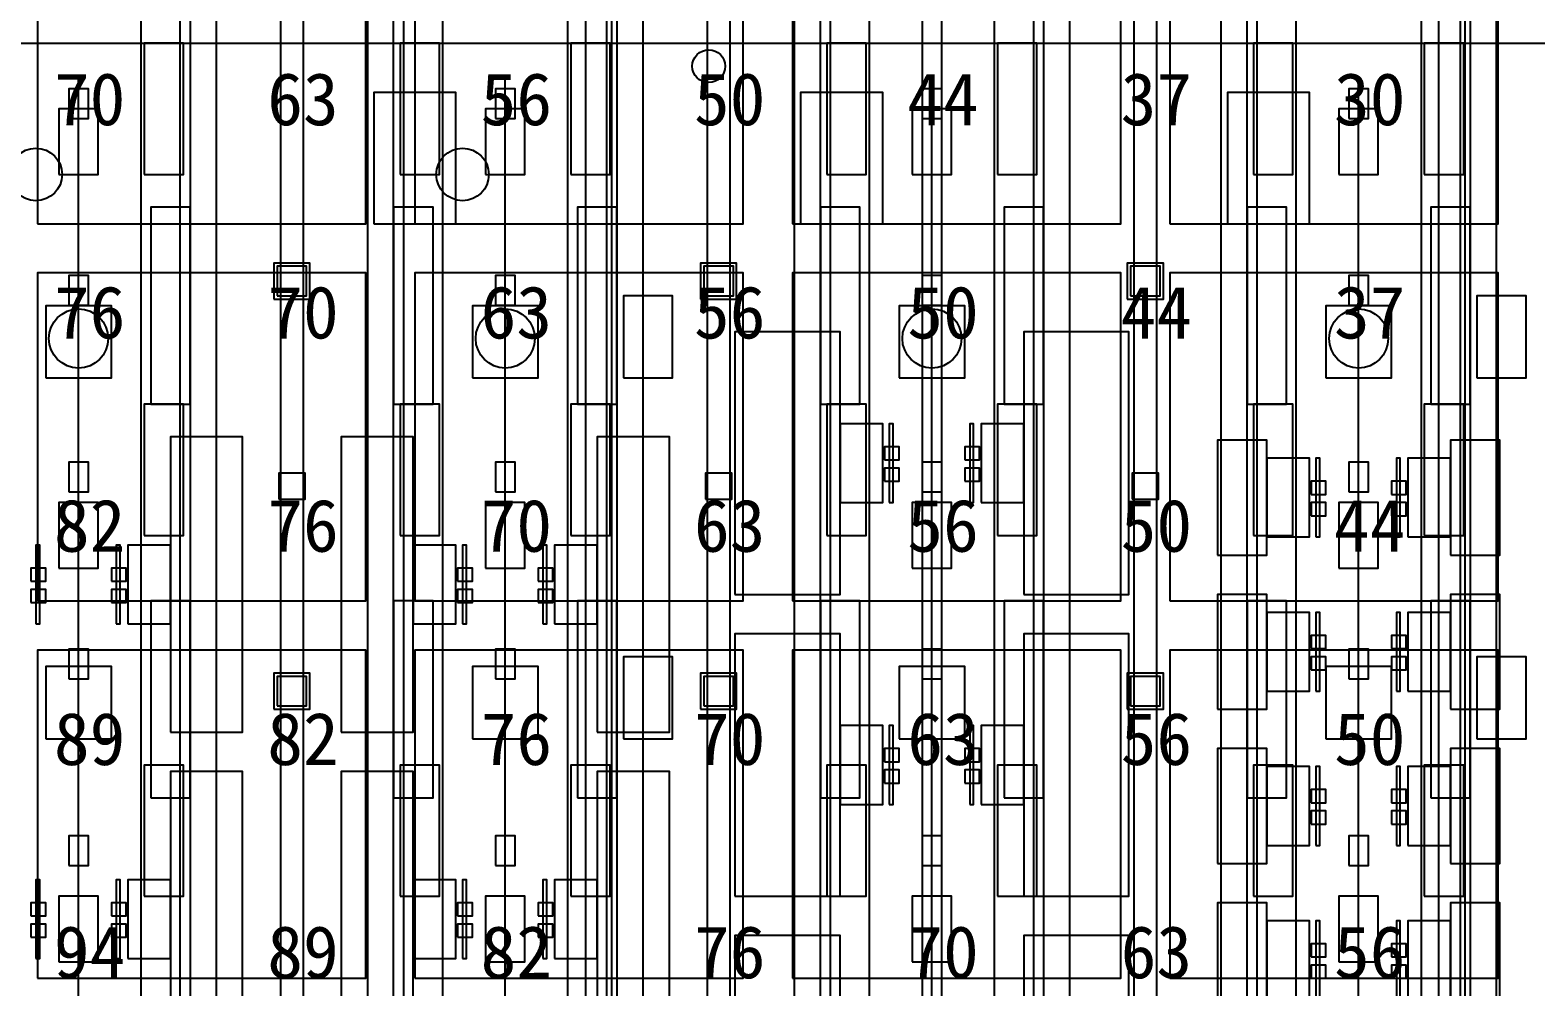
# Model space of a CAD drawing. Header units: metres. Extents: x -1640 to 1560, y -268 to 2338.
# Drawn here: x -71.72 to -25.85, y 1353.24 to 1382.4 of the extents above; entities that cross this region are included whole.
import ezdxf

# ---------------------------------------------------------------- set-up
doc = ezdxf.new("R2010")
doc.units = ezdxf.units.M
for name, color, linetype in [('1F_CHL', 4, 'Continuous'), ('1F_PUMP', 2, 'Continuous'), ('1F_SCR', 3, 'Continuous'), ('1F_STRUCT_COLUMN', 8, 'Continuous'), ('2F_CSF_LATERAL_RACK_CONCEPT', 9, 'Continuous'), ('2F_RFG', 5, 'Continuous'), ('2F_STRUCT_COLUMN', 8, 'Continuous'), ('2F_VMB', 6, 'Continuous'), ('3F_CLEANROOM_OVERHEAD_PIPE_DUCT_CONCEPT', 9, 'Continuous'), ('3F_EHS_EGRESS_DIST_M', 2, 'Continuous'), ('3F_EHS_EXTINGUISHER_HYDRANT_CABINET_CONCEPT', 1, 'Continuous'), ('3F_EHS_GAS_DETECTOR', 6, 'Continuous'), ('3F_EHS_SAFETY_SHOWER_EYEWASH_CONCEPT', 3, 'Continuous'), ('3F_FOUP', 5, 'Continuous'), ('3F_IMP', 1, 'Continuous'), ('3F_METRO', 2, 'Continuous'), ('3F_OHT', 9, 'Continuous'), ('3F_OHTV', 1, 'Continuous'), ('3F_STK', 3, 'Continuous'), ('3F_STRUCT_COLUMN', 8, 'Continuous'), ('3F_TBAR', 6, 'Continuous'), ('3F_WET', 6, 'Continuous'), ('4F_FFU', 1, 'Continuous'), ('4F_STRUCT_PLENUM_TRUSS_CONCEPT', 9, 'Continuous'), ('5F_CHL', 4, 'Continuous'), ('5F_PUMP', 2, 'Continuous'), ('5F_SCR', 3, 'Continuous'), ('5F_STRUCT_COLUMN', 8, 'Continuous'), ('6F_CSF_LATERAL_RACK_CONCEPT', 9, 'Continuous'), ('6F_RFG', 5, 'Continuous'), ('6F_STRUCT_COLUMN', 8, 'Continuous'), ('6F_VMB', 6, 'Continuous'), ('7F_CLEANROOM_OVERHEAD_PIPE_DUCT_CONCEPT', 9, 'Continuous'), ('7F_EHS_EGRESS_DIST_M', 2, 'Continuous'), ('7F_EHS_EXTINGUISHER_HYDRANT_CABINET_CONCEPT', 1, 'Continuous'), ('7F_EHS_GAS_DETECTOR', 6, 'Continuous'), ('7F_EHS_SAFETY_SHOWER_EYEWASH_CONCEPT', 3, 'Continuous'), ('7F_FOUP', 5, 'Continuous'), ('7F_IMP', 1, 'Continuous'), ('7F_METRO', 2, 'Continuous'), ('7F_OHT', 9, 'Continuous'), ('7F_OHTV', 1, 'Continuous'), ('7F_STK', 3, 'Continuous'), ('7F_STRUCT_COLUMN', 8, 'Continuous'), ('7F_TBAR', 6, 'Continuous'), ('7F_WET', 6, 'Continuous'), ('8F_FFU', 1, 'Continuous'), ('8F_STRUCT_PLENUM_TRUSS_CONCEPT', 9, 'Continuous'), ('EHS_TREATED_EXHAUST', 30, 'Continuous'), ('UTIL_PCW.R_CONCEPT', 1, 'Continuous'), ('UTIL_PCW.S_CONCEPT', 6, 'Continuous')]:
    doc.layers.add(name, color=color, linetype=linetype)

msp = doc.modelspace()

# ---------------------------------------------------------------- linework, layer by layer
at = {"layer": '1F_CHL'}
for points in [[(-53.65, 1371.8), (-52.15, 1371.8), (-52.15, 1374.3), (-53.65, 1374.3)], [(-27.65, 1371.8), (-26.15, 1371.8), (-26.15, 1374.3), (-27.65, 1374.3)], [(-53.65, 1360.8), (-52.15, 1360.8), (-52.15, 1363.3), (-53.65, 1363.3)], [(-27.65, 1360.8), (-26.15, 1360.8), (-26.15, 1363.3), (-27.65, 1363.3)]]:
    msp.add_lwpolyline(points, close=True, dxfattribs=at)
at = {"layer": '1F_PUMP'}
for points in [[(-68.25, 1378), (-67.05, 1378), (-67.05, 1382), (-68.25, 1382)], [(-60.45, 1378), (-59.25, 1378), (-59.25, 1382), (-60.45, 1382)], [(-55.25, 1378), (-54.05, 1378), (-54.05, 1382), (-55.25, 1382)], [(-47.45, 1378), (-46.25, 1378), (-46.25, 1382), (-47.45, 1382)], [(-42.25, 1378), (-41.05, 1378), (-41.05, 1382), (-42.25, 1382)], [(-34.45, 1378), (-33.25, 1378), (-33.25, 1382), (-34.45, 1382)], [(-29.25, 1378), (-28.05, 1378), (-28.05, 1382), (-29.25, 1382)], [(-68.25, 1367), (-67.05, 1367), (-67.05, 1371), (-68.25, 1371)], [(-60.45, 1367), (-59.25, 1367), (-59.25, 1371), (-60.45, 1371)], [(-55.25, 1367), (-54.05, 1367), (-54.05, 1371), (-55.25, 1371)], [(-47.45, 1367), (-46.25, 1367), (-46.25, 1371), (-47.45, 1371)], [(-42.25, 1367), (-41.05, 1367), (-41.05, 1371), (-42.25, 1371)], [(-34.45, 1367), (-33.25, 1367), (-33.25, 1371), (-34.45, 1371)], [(-29.25, 1367), (-28.05, 1367), (-28.05, 1371), (-29.25, 1371)], [(-68.25, 1356), (-67.05, 1356), (-67.05, 1360), (-68.25, 1360)], [(-60.45, 1356), (-59.25, 1356), (-59.25, 1360), (-60.45, 1360)], [(-55.25, 1356), (-54.05, 1356), (-54.05, 1360), (-55.25, 1360)], [(-47.45, 1356), (-46.25, 1356), (-46.25, 1360), (-47.45, 1360)], [(-42.25, 1356), (-41.05, 1356), (-41.05, 1360), (-42.25, 1360)], [(-34.45, 1356), (-33.25, 1356), (-33.25, 1360), (-34.45, 1360)], [(-29.25, 1356), (-28.05, 1356), (-28.05, 1360), (-29.25, 1360)]]:
    msp.add_lwpolyline(points, close=True, dxfattribs=at)
at = {"layer": '1F_SCR'}
for points in [[(-71.25, 1371.8), (-69.25, 1371.8), (-69.25, 1374), (-71.25, 1374)], [(-58.25, 1371.8), (-56.25, 1371.8), (-56.25, 1374), (-58.25, 1374)], [(-45.25, 1371.8), (-43.25, 1371.8), (-43.25, 1374), (-45.25, 1374)], [(-32.25, 1371.8), (-30.25, 1371.8), (-30.25, 1374), (-32.25, 1374)], [(-71.25, 1360.8), (-69.25, 1360.8), (-69.25, 1363), (-71.25, 1363)], [(-58.25, 1360.8), (-56.25, 1360.8), (-56.25, 1363), (-58.25, 1363)], [(-45.25, 1360.8), (-43.25, 1360.8), (-43.25, 1363), (-45.25, 1363)], [(-32.25, 1360.8), (-30.25, 1360.8), (-30.25, 1363), (-32.25, 1363)]]:
    msp.add_lwpolyline(points, close=True, dxfattribs=at)
at = {"layer": '1F_STRUCT_COLUMN'}
for points in [[(-64.3, 1374.2), (-63.2, 1374.2), (-63.2, 1375.3), (-64.3, 1375.3)], [(-51.3, 1374.2), (-50.2, 1374.2), (-50.2, 1375.3), (-51.3, 1375.3)], [(-38.3, 1374.2), (-37.2, 1374.2), (-37.2, 1375.3), (-38.3, 1375.3)], [(-64.3, 1361.7), (-63.2, 1361.7), (-63.2, 1362.8), (-64.3, 1362.8)], [(-51.3, 1361.7), (-50.2, 1361.7), (-50.2, 1362.8), (-51.3, 1362.8)], [(-38.3, 1361.7), (-37.2, 1361.7), (-37.2, 1362.8), (-38.3, 1362.8)]]:
    msp.add_lwpolyline(points, close=True, dxfattribs=at)
at = {"layer": '2F_CSF_LATERAL_RACK_CONCEPT'}
for points in [[(-66.85, 1310), (-66.05, 1310), (-66.05, 1460), (-66.85, 1460)], [(-61.45, 1310), (-60.65, 1310), (-60.65, 1460), (-61.45, 1460)], [(-53.85, 1310), (-53.05, 1310), (-53.05, 1460), (-53.85, 1460)], [(-48.45, 1310), (-47.65, 1310), (-47.65, 1460), (-48.45, 1460)], [(-40.85, 1310), (-40.05, 1310), (-40.05, 1460), (-40.85, 1460)], [(-35.45, 1310), (-34.65, 1310), (-34.65, 1460), (-35.45, 1460)], [(-27.85, 1310), (-27.05, 1310), (-27.05, 1460), (-27.85, 1460)]]:
    msp.add_lwpolyline(points, close=True, dxfattribs=at)
at = {"layer": '2F_RFG'}
for points in [[(-68.05, 1371), (-66.85, 1371), (-66.85, 1377), (-68.05, 1377)], [(-60.65, 1371), (-59.45, 1371), (-59.45, 1377), (-60.65, 1377)], [(-55.05, 1371), (-53.85, 1371), (-53.85, 1377), (-55.05, 1377)], [(-47.65, 1371), (-46.45, 1371), (-46.45, 1377), (-47.65, 1377)], [(-42.05, 1371), (-40.85, 1371), (-40.85, 1377), (-42.05, 1377)], [(-34.65, 1371), (-33.45, 1371), (-33.45, 1377), (-34.65, 1377)], [(-29.05, 1371), (-27.85, 1371), (-27.85, 1377), (-29.05, 1377)], [(-68.05, 1359), (-66.85, 1359), (-66.85, 1365), (-68.05, 1365)], [(-60.65, 1359), (-59.45, 1359), (-59.45, 1365), (-60.65, 1365)], [(-55.05, 1359), (-53.85, 1359), (-53.85, 1365), (-55.05, 1365)], [(-47.65, 1359), (-46.45, 1359), (-46.45, 1365), (-47.65, 1365)], [(-42.05, 1359), (-40.85, 1359), (-40.85, 1365), (-42.05, 1365)], [(-34.65, 1359), (-33.45, 1359), (-33.45, 1365), (-34.65, 1365)], [(-29.05, 1359), (-27.85, 1359), (-27.85, 1365), (-29.05, 1365)]]:
    msp.add_lwpolyline(points, close=True, dxfattribs=at)
at = {"layer": '2F_STRUCT_COLUMN'}
for points in [[(-64.2, 1374.3), (-63.3, 1374.3), (-63.3, 1375.2), (-64.2, 1375.2)], [(-51.2, 1374.3), (-50.3, 1374.3), (-50.3, 1375.2), (-51.2, 1375.2)], [(-38.2, 1374.3), (-37.3, 1374.3), (-37.3, 1375.2), (-38.2, 1375.2)], [(-64.2, 1361.8), (-63.3, 1361.8), (-63.3, 1362.7), (-64.2, 1362.7)], [(-51.2, 1361.8), (-50.3, 1361.8), (-50.3, 1362.7), (-51.2, 1362.7)], [(-38.2, 1361.8), (-37.3, 1361.8), (-37.3, 1362.7), (-38.2, 1362.7)]]:
    msp.add_lwpolyline(points, close=True, dxfattribs=at)
at = {"layer": '2F_VMB'}
for points in [[(-70.85, 1378), (-69.65, 1378), (-69.65, 1380), (-70.85, 1380)], [(-57.85, 1378), (-56.65, 1378), (-56.65, 1380), (-57.85, 1380)], [(-44.85, 1378), (-43.65, 1378), (-43.65, 1380), (-44.85, 1380)], [(-31.85, 1378), (-30.65, 1378), (-30.65, 1380), (-31.85, 1380)], [(-70.85, 1366), (-69.65, 1366), (-69.65, 1368), (-70.85, 1368)], [(-57.85, 1366), (-56.65, 1366), (-56.65, 1368), (-57.85, 1368)], [(-44.85, 1366), (-43.65, 1366), (-43.65, 1368), (-44.85, 1368)], [(-31.85, 1366), (-30.65, 1366), (-30.65, 1368), (-31.85, 1368)], [(-70.85, 1354), (-69.65, 1354), (-69.65, 1356), (-70.85, 1356)], [(-57.85, 1354), (-56.65, 1354), (-56.65, 1356), (-57.85, 1356)], [(-44.85, 1354), (-43.65, 1354), (-43.65, 1356), (-44.85, 1356)], [(-31.85, 1354), (-30.65, 1354), (-30.65, 1356), (-31.85, 1356)]]:
    msp.add_lwpolyline(points, close=True, dxfattribs=at)
at = {"layer": '3F_CLEANROOM_OVERHEAD_PIPE_DUCT_CONCEPT'}
for points in [[(-68.35, 1309), (-67.15, 1309), (-67.15, 1461), (-68.35, 1461)], [(-60.35, 1309), (-59.15, 1309), (-59.15, 1461), (-60.35, 1461)], [(-55.35, 1309), (-54.15, 1309), (-54.15, 1461), (-55.35, 1461)], [(-47.35, 1309), (-46.15, 1309), (-46.15, 1461), (-47.35, 1461)], [(-42.35, 1309), (-41.15, 1309), (-41.15, 1461), (-42.35, 1461)], [(-34.35, 1309), (-33.15, 1309), (-33.15, 1461), (-34.35, 1461)], [(-29.35, 1309), (-28.15, 1309), (-28.15, 1461), (-29.35, 1461)]]:
    msp.add_lwpolyline(points, close=True, dxfattribs=at)
at = {"layer": '3F_EHS_EXTINGUISHER_HYDRANT_CABINET_CONCEPT'}
msp.add_circle((-51.05, 1381.3), 0.5, dxfattribs=at)
at = {"layer": '3F_EHS_GAS_DETECTOR'}
for centre in [(-70.25, 1373), (-57.25, 1373), (-44.25, 1373), (-31.25, 1373)]:
    msp.add_circle(centre, 0.9, dxfattribs=at)
at = {"layer": '3F_EHS_SAFETY_SHOWER_EYEWASH_CONCEPT'}
for centre in [(-71.55, 1378), (-58.55, 1378)]:
    msp.add_circle(centre, 0.8, dxfattribs=at)
at = {"layer": '3F_FOUP'}
for points in [[(-45.7, 1369.3), (-45.25, 1369.3), (-45.25, 1369.7), (-45.7, 1369.7)], [(-43.25, 1369.3), (-42.8, 1369.3), (-42.8, 1369.7), (-43.25, 1369.7)], [(-45.7, 1368.65), (-45.25, 1368.65), (-45.25, 1369.05), (-45.7, 1369.05)], [(-43.25, 1368.65), (-42.8, 1368.65), (-42.8, 1369.05), (-43.25, 1369.05)], [(-32.7, 1368.25), (-32.25, 1368.25), (-32.25, 1368.65), (-32.7, 1368.65)], [(-30.25, 1368.25), (-29.8, 1368.25), (-29.8, 1368.65), (-30.25, 1368.65)], [(-32.7, 1367.6), (-32.25, 1367.6), (-32.25, 1368), (-32.7, 1368)], [(-30.25, 1367.6), (-29.8, 1367.6), (-29.8, 1368), (-30.25, 1368)], [(-71.7, 1365.6), (-71.25, 1365.6), (-71.25, 1366), (-71.7, 1366)], [(-69.25, 1365.6), (-68.8, 1365.6), (-68.8, 1366), (-69.25, 1366)], [(-58.7, 1365.6), (-58.25, 1365.6), (-58.25, 1366), (-58.7, 1366)], [(-56.25, 1365.6), (-55.8, 1365.6), (-55.8, 1366), (-56.25, 1366)], [(-71.7, 1364.95), (-71.25, 1364.95), (-71.25, 1365.35), (-71.7, 1365.35)], [(-69.25, 1364.95), (-68.8, 1364.95), (-68.8, 1365.35), (-69.25, 1365.35)], [(-58.7, 1364.95), (-58.25, 1364.95), (-58.25, 1365.35), (-58.7, 1365.35)], [(-56.25, 1364.95), (-55.8, 1364.95), (-55.8, 1365.35), (-56.25, 1365.35)], [(-32.7, 1363.55), (-32.25, 1363.55), (-32.25, 1363.95), (-32.7, 1363.95)], [(-30.25, 1363.55), (-29.8, 1363.55), (-29.8, 1363.95), (-30.25, 1363.95)], [(-32.7, 1362.9), (-32.25, 1362.9), (-32.25, 1363.3), (-32.7, 1363.3)], [(-30.25, 1362.9), (-29.8, 1362.9), (-29.8, 1363.3), (-30.25, 1363.3)], [(-45.7, 1360.1), (-45.25, 1360.1), (-45.25, 1360.5), (-45.7, 1360.5)], [(-43.25, 1360.1), (-42.8, 1360.1), (-42.8, 1360.5), (-43.25, 1360.5)], [(-45.7, 1359.45), (-45.25, 1359.45), (-45.25, 1359.85), (-45.7, 1359.85)], [(-43.25, 1359.45), (-42.8, 1359.45), (-42.8, 1359.85), (-43.25, 1359.85)], [(-32.7, 1358.85), (-32.25, 1358.85), (-32.25, 1359.25), (-32.7, 1359.25)], [(-30.25, 1358.85), (-29.8, 1358.85), (-29.8, 1359.25), (-30.25, 1359.25)], [(-32.7, 1358.2), (-32.25, 1358.2), (-32.25, 1358.6), (-32.7, 1358.6)], [(-30.25, 1358.2), (-29.8, 1358.2), (-29.8, 1358.6), (-30.25, 1358.6)], [(-71.7, 1355.4), (-71.25, 1355.4), (-71.25, 1355.8), (-71.7, 1355.8)], [(-69.25, 1355.4), (-68.8, 1355.4), (-68.8, 1355.8), (-69.25, 1355.8)], [(-58.7, 1355.4), (-58.25, 1355.4), (-58.25, 1355.8), (-58.7, 1355.8)], [(-56.25, 1355.4), (-55.8, 1355.4), (-55.8, 1355.8), (-56.25, 1355.8)], [(-71.7, 1354.75), (-71.25, 1354.75), (-71.25, 1355.15), (-71.7, 1355.15)], [(-69.25, 1354.75), (-68.8, 1354.75), (-68.8, 1355.15), (-69.25, 1355.15)], [(-58.7, 1354.75), (-58.25, 1354.75), (-58.25, 1355.15), (-58.7, 1355.15)], [(-56.25, 1354.75), (-55.8, 1354.75), (-55.8, 1355.15), (-56.25, 1355.15)], [(-32.7, 1354.15), (-32.25, 1354.15), (-32.25, 1354.55), (-32.7, 1354.55)], [(-30.25, 1354.15), (-29.8, 1354.15), (-29.8, 1354.55), (-30.25, 1354.55)], [(-32.7, 1353.5), (-32.25, 1353.5), (-32.25, 1353.9), (-32.7, 1353.9)], [(-30.25, 1353.5), (-29.8, 1353.5), (-29.8, 1353.9), (-30.25, 1353.9)]]:
    msp.add_lwpolyline(points, close=True, dxfattribs=at)
at = {"layer": '3F_IMP'}
for points in [[(-50.25, 1365.2), (-47.05, 1365.2), (-47.05, 1373.2), (-50.25, 1373.2)], [(-41.45, 1365.2), (-38.25, 1365.2), (-38.25, 1373.2), (-41.45, 1373.2)], [(-47.05, 1368), (-45.75, 1368), (-45.75, 1370.4), (-47.05, 1370.4)], [(-42.75, 1368), (-41.45, 1368), (-41.45, 1370.4), (-42.75, 1370.4)], [(-50.25, 1356), (-47.05, 1356), (-47.05, 1364), (-50.25, 1364)], [(-41.45, 1356), (-38.25, 1356), (-38.25, 1364), (-41.45, 1364)], [(-47.05, 1358.8), (-45.75, 1358.8), (-45.75, 1361.2), (-47.05, 1361.2)], [(-42.75, 1358.8), (-41.45, 1358.8), (-41.45, 1361.2), (-42.75, 1361.2)], [(-50.25, 1346.8), (-47.05, 1346.8), (-47.05, 1354.8), (-50.25, 1354.8)], [(-41.45, 1346.8), (-38.25, 1346.8), (-38.25, 1354.8), (-41.45, 1354.8)]]:
    msp.add_lwpolyline(points, close=True, dxfattribs=at)
at = {"layer": '3F_METRO'}
for points in [[(-35.55, 1366.4), (-34.05, 1366.4), (-34.05, 1369.9), (-35.55, 1369.9)], [(-28.45, 1366.4), (-26.95, 1366.4), (-26.95, 1369.9), (-28.45, 1369.9)], [(-34.05, 1366.95), (-32.75, 1366.95), (-32.75, 1369.35), (-34.05, 1369.35)], [(-29.75, 1366.95), (-28.45, 1366.95), (-28.45, 1369.35), (-29.75, 1369.35)], [(-35.55, 1361.7), (-34.05, 1361.7), (-34.05, 1365.2), (-35.55, 1365.2)], [(-28.45, 1361.7), (-26.95, 1361.7), (-26.95, 1365.2), (-28.45, 1365.2)], [(-34.05, 1362.25), (-32.75, 1362.25), (-32.75, 1364.65), (-34.05, 1364.65)], [(-29.75, 1362.25), (-28.45, 1362.25), (-28.45, 1364.65), (-29.75, 1364.65)], [(-35.55, 1357), (-34.05, 1357), (-34.05, 1360.5), (-35.55, 1360.5)], [(-28.45, 1357), (-26.95, 1357), (-26.95, 1360.5), (-28.45, 1360.5)], [(-34.05, 1357.55), (-32.75, 1357.55), (-32.75, 1359.95), (-34.05, 1359.95)], [(-29.75, 1357.55), (-28.45, 1357.55), (-28.45, 1359.95), (-29.75, 1359.95)], [(-35.55, 1352.3), (-34.05, 1352.3), (-34.05, 1355.8), (-35.55, 1355.8)], [(-28.45, 1352.3), (-26.95, 1352.3), (-26.95, 1355.8), (-28.45, 1355.8)], [(-34.05, 1352.85), (-32.75, 1352.85), (-32.75, 1355.25), (-34.05, 1355.25)], [(-29.75, 1352.85), (-28.45, 1352.85), (-28.45, 1355.25), (-29.75, 1355.25)]]:
    msp.add_lwpolyline(points, close=True, dxfattribs=at)
at = {"layer": '3F_OHT'}
for p, q in [((-70.25, 1309), (-70.25, 1381)), ((-57.25, 1309), (-57.25, 1381)), ((-44.25, 1309), (-44.25, 1381)), ((-31.25, 1309), (-31.25, 1381))]:
    msp.add_line(p, q, dxfattribs=at)
at = {"layer": '3F_OHTV'}
for points in [[(-70.55, 1379.71), (-69.95, 1379.71), (-69.95, 1380.61), (-70.55, 1380.61)], [(-57.55, 1379.71), (-56.95, 1379.71), (-56.95, 1380.61), (-57.55, 1380.61)], [(-44.55, 1379.71), (-43.95, 1379.71), (-43.95, 1380.61), (-44.55, 1380.61)], [(-31.55, 1379.71), (-30.95, 1379.71), (-30.95, 1380.61), (-31.55, 1380.61)], [(-70.55, 1374.02), (-69.95, 1374.02), (-69.95, 1374.92), (-70.55, 1374.92)], [(-57.55, 1374.02), (-56.95, 1374.02), (-56.95, 1374.92), (-57.55, 1374.92)], [(-44.55, 1374.02), (-43.95, 1374.02), (-43.95, 1374.92), (-44.55, 1374.92)], [(-31.55, 1374.02), (-30.95, 1374.02), (-30.95, 1374.92), (-31.55, 1374.92)], [(-70.55, 1368.33), (-69.95, 1368.33), (-69.95, 1369.23), (-70.55, 1369.23)], [(-57.55, 1368.33), (-56.95, 1368.33), (-56.95, 1369.23), (-57.55, 1369.23)], [(-44.55, 1368.33), (-43.95, 1368.33), (-43.95, 1369.23), (-44.55, 1369.23)], [(-31.55, 1368.33), (-30.95, 1368.33), (-30.95, 1369.23), (-31.55, 1369.23)], [(-70.55, 1362.63), (-69.95, 1362.63), (-69.95, 1363.53), (-70.55, 1363.53)], [(-57.55, 1362.63), (-56.95, 1362.63), (-56.95, 1363.53), (-57.55, 1363.53)], [(-44.55, 1362.63), (-43.95, 1362.63), (-43.95, 1363.53), (-44.55, 1363.53)], [(-31.55, 1362.63), (-30.95, 1362.63), (-30.95, 1363.53), (-31.55, 1363.53)], [(-70.55, 1356.94), (-69.95, 1356.94), (-69.95, 1357.84), (-70.55, 1357.84)], [(-57.55, 1356.94), (-56.95, 1356.94), (-56.95, 1357.84), (-57.55, 1357.84)], [(-44.55, 1356.94), (-43.95, 1356.94), (-43.95, 1357.84), (-44.55, 1357.84)], [(-31.55, 1356.94), (-30.95, 1356.94), (-30.95, 1357.84), (-31.55, 1357.84)]]:
    msp.add_lwpolyline(points, close=True, dxfattribs=at)
at = {"layer": '3F_STK'}
for points in [[(-61.25, 1376.5), (-58.75, 1376.5), (-58.75, 1380.5), (-61.25, 1380.5)], [(-48.25, 1376.5), (-45.75, 1376.5), (-45.75, 1380.5), (-48.25, 1380.5)], [(-35.25, 1376.5), (-32.75, 1376.5), (-32.75, 1380.5), (-35.25, 1380.5)]]:
    msp.add_lwpolyline(points, close=True, dxfattribs=at)
at = {"layer": '3F_STRUCT_COLUMN'}
for points in [[(-64.15, 1368.1), (-63.35, 1368.1), (-63.35, 1368.9), (-64.15, 1368.9)], [(-51.15, 1368.1), (-50.35, 1368.1), (-50.35, 1368.9), (-51.15, 1368.9)], [(-38.15, 1368.1), (-37.35, 1368.1), (-37.35, 1368.9), (-38.15, 1368.9)]]:
    msp.add_lwpolyline(points, close=True, dxfattribs=at)
at = {"layer": '3F_TBAR'}
for points in [[(-45.55, 1368), (-45.43, 1368), (-45.43, 1370.4), (-45.55, 1370.4)], [(-43.1, 1368), (-42.98, 1368), (-42.98, 1370.4), (-43.1, 1370.4)], [(-32.55, 1366.95), (-32.43, 1366.95), (-32.43, 1369.35), (-32.55, 1369.35)], [(-30.1, 1366.95), (-29.98, 1366.95), (-29.98, 1369.35), (-30.1, 1369.35)], [(-71.55, 1364.3), (-71.43, 1364.3), (-71.43, 1366.7), (-71.55, 1366.7)], [(-69.1, 1364.3), (-68.98, 1364.3), (-68.98, 1366.7), (-69.1, 1366.7)], [(-58.55, 1364.3), (-58.43, 1364.3), (-58.43, 1366.7), (-58.55, 1366.7)], [(-56.1, 1364.3), (-55.98, 1364.3), (-55.98, 1366.7), (-56.1, 1366.7)], [(-32.55, 1362.25), (-32.43, 1362.25), (-32.43, 1364.65), (-32.55, 1364.65)], [(-30.1, 1362.25), (-29.98, 1362.25), (-29.98, 1364.65), (-30.1, 1364.65)], [(-45.55, 1358.8), (-45.43, 1358.8), (-45.43, 1361.2), (-45.55, 1361.2)], [(-43.1, 1358.8), (-42.98, 1358.8), (-42.98, 1361.2), (-43.1, 1361.2)], [(-32.55, 1357.55), (-32.43, 1357.55), (-32.43, 1359.95), (-32.55, 1359.95)], [(-30.1, 1357.55), (-29.98, 1357.55), (-29.98, 1359.95), (-30.1, 1359.95)], [(-71.55, 1354.1), (-71.43, 1354.1), (-71.43, 1356.5), (-71.55, 1356.5)], [(-69.1, 1354.1), (-68.98, 1354.1), (-68.98, 1356.5), (-69.1, 1356.5)], [(-58.55, 1354.1), (-58.43, 1354.1), (-58.43, 1356.5), (-58.55, 1356.5)], [(-56.1, 1354.1), (-55.98, 1354.1), (-55.98, 1356.5), (-56.1, 1356.5)], [(-32.55, 1352.85), (-32.43, 1352.85), (-32.43, 1355.25), (-32.55, 1355.25)], [(-30.1, 1352.85), (-29.98, 1352.85), (-29.98, 1355.25), (-30.1, 1355.25)]]:
    msp.add_lwpolyline(points, close=True, dxfattribs=at)
at = {"layer": '3F_WET'}
for points in [[(-67.45, 1361), (-65.25, 1361), (-65.25, 1370), (-67.45, 1370)], [(-62.25, 1361), (-60.05, 1361), (-60.05, 1370), (-62.25, 1370)], [(-54.45, 1361), (-52.25, 1361), (-52.25, 1370), (-54.45, 1370)], [(-68.75, 1364.3), (-67.45, 1364.3), (-67.45, 1366.7), (-68.75, 1366.7)], [(-60.05, 1364.3), (-58.75, 1364.3), (-58.75, 1366.7), (-60.05, 1366.7)], [(-55.75, 1364.3), (-54.45, 1364.3), (-54.45, 1366.7), (-55.75, 1366.7)], [(-67.45, 1350.8), (-65.25, 1350.8), (-65.25, 1359.8), (-67.45, 1359.8)], [(-62.25, 1350.8), (-60.05, 1350.8), (-60.05, 1359.8), (-62.25, 1359.8)], [(-54.45, 1350.8), (-52.25, 1350.8), (-52.25, 1359.8), (-54.45, 1359.8)], [(-68.75, 1354.1), (-67.45, 1354.1), (-67.45, 1356.5), (-68.75, 1356.5)], [(-60.05, 1354.1), (-58.75, 1354.1), (-58.75, 1356.5), (-60.05, 1356.5)], [(-55.75, 1354.1), (-54.45, 1354.1), (-54.45, 1356.5), (-55.75, 1356.5)]]:
    msp.add_lwpolyline(points, close=True, dxfattribs=at)
at = {"layer": '4F_FFU'}
for points in [[(-71.5, 1376.5), (-61.5, 1376.5), (-61.5, 1386.5), (-71.5, 1386.5)], [(-60, 1376.5), (-50, 1376.5), (-50, 1386.5), (-60, 1386.5)], [(-48.5, 1376.5), (-38.5, 1376.5), (-38.5, 1386.5), (-48.5, 1386.5)], [(-37, 1376.5), (-27, 1376.5), (-27, 1386.5), (-37, 1386.5)], [(-71.5, 1365), (-61.5, 1365), (-61.5, 1375), (-71.5, 1375)], [(-60, 1365), (-50, 1365), (-50, 1375), (-60, 1375)], [(-48.5, 1365), (-38.5, 1365), (-38.5, 1375), (-48.5, 1375)], [(-37, 1365), (-27, 1365), (-27, 1375), (-37, 1375)], [(-71.5, 1353.5), (-61.5, 1353.5), (-61.5, 1363.5), (-71.5, 1363.5)], [(-60, 1353.5), (-50, 1353.5), (-50, 1363.5), (-60, 1363.5)], [(-48.5, 1353.5), (-38.5, 1353.5), (-38.5, 1363.5), (-48.5, 1363.5)], [(-37, 1353.5), (-27, 1353.5), (-27, 1363.5), (-37, 1363.5)]]:
    msp.add_lwpolyline(points, close=True, dxfattribs=at)
at = {"layer": '4F_STRUCT_PLENUM_TRUSS_CONCEPT'}
for points in [[(-64.1, 1306), (-63.4, 1306), (-63.4, 1464), (-64.1, 1464)], [(-51.1, 1306), (-50.4, 1306), (-50.4, 1464), (-51.1, 1464)], [(-38.1, 1306), (-37.4, 1306), (-37.4, 1464), (-38.1, 1464)]]:
    msp.add_lwpolyline(points, close=True, dxfattribs=at)
at = {"layer": '5F_CHL'}
for points in [[(-53.65, 1371.8), (-52.15, 1371.8), (-52.15, 1374.3), (-53.65, 1374.3)], [(-27.65, 1371.8), (-26.15, 1371.8), (-26.15, 1374.3), (-27.65, 1374.3)], [(-53.65, 1360.8), (-52.15, 1360.8), (-52.15, 1363.3), (-53.65, 1363.3)], [(-27.65, 1360.8), (-26.15, 1360.8), (-26.15, 1363.3), (-27.65, 1363.3)]]:
    msp.add_lwpolyline(points, close=True, dxfattribs=at)
at = {"layer": '5F_PUMP'}
for points in [[(-68.25, 1378), (-67.05, 1378), (-67.05, 1382), (-68.25, 1382)], [(-60.45, 1378), (-59.25, 1378), (-59.25, 1382), (-60.45, 1382)], [(-55.25, 1378), (-54.05, 1378), (-54.05, 1382), (-55.25, 1382)], [(-47.45, 1378), (-46.25, 1378), (-46.25, 1382), (-47.45, 1382)], [(-42.25, 1378), (-41.05, 1378), (-41.05, 1382), (-42.25, 1382)], [(-34.45, 1378), (-33.25, 1378), (-33.25, 1382), (-34.45, 1382)], [(-29.25, 1378), (-28.05, 1378), (-28.05, 1382), (-29.25, 1382)], [(-68.25, 1367), (-67.05, 1367), (-67.05, 1371), (-68.25, 1371)], [(-60.45, 1367), (-59.25, 1367), (-59.25, 1371), (-60.45, 1371)], [(-55.25, 1367), (-54.05, 1367), (-54.05, 1371), (-55.25, 1371)], [(-47.45, 1367), (-46.25, 1367), (-46.25, 1371), (-47.45, 1371)], [(-42.25, 1367), (-41.05, 1367), (-41.05, 1371), (-42.25, 1371)], [(-34.45, 1367), (-33.25, 1367), (-33.25, 1371), (-34.45, 1371)], [(-29.25, 1367), (-28.05, 1367), (-28.05, 1371), (-29.25, 1371)], [(-68.25, 1356), (-67.05, 1356), (-67.05, 1360), (-68.25, 1360)], [(-60.45, 1356), (-59.25, 1356), (-59.25, 1360), (-60.45, 1360)], [(-55.25, 1356), (-54.05, 1356), (-54.05, 1360), (-55.25, 1360)], [(-47.45, 1356), (-46.25, 1356), (-46.25, 1360), (-47.45, 1360)], [(-42.25, 1356), (-41.05, 1356), (-41.05, 1360), (-42.25, 1360)], [(-34.45, 1356), (-33.25, 1356), (-33.25, 1360), (-34.45, 1360)], [(-29.25, 1356), (-28.05, 1356), (-28.05, 1360), (-29.25, 1360)]]:
    msp.add_lwpolyline(points, close=True, dxfattribs=at)
at = {"layer": '5F_SCR'}
for points in [[(-71.25, 1371.8), (-69.25, 1371.8), (-69.25, 1374), (-71.25, 1374)], [(-58.25, 1371.8), (-56.25, 1371.8), (-56.25, 1374), (-58.25, 1374)], [(-45.25, 1371.8), (-43.25, 1371.8), (-43.25, 1374), (-45.25, 1374)], [(-32.25, 1371.8), (-30.25, 1371.8), (-30.25, 1374), (-32.25, 1374)], [(-71.25, 1360.8), (-69.25, 1360.8), (-69.25, 1363), (-71.25, 1363)], [(-58.25, 1360.8), (-56.25, 1360.8), (-56.25, 1363), (-58.25, 1363)], [(-45.25, 1360.8), (-43.25, 1360.8), (-43.25, 1363), (-45.25, 1363)], [(-32.25, 1360.8), (-30.25, 1360.8), (-30.25, 1363), (-32.25, 1363)]]:
    msp.add_lwpolyline(points, close=True, dxfattribs=at)
at = {"layer": '5F_STRUCT_COLUMN'}
for points in [[(-64.3, 1374.2), (-63.2, 1374.2), (-63.2, 1375.3), (-64.3, 1375.3)], [(-51.3, 1374.2), (-50.2, 1374.2), (-50.2, 1375.3), (-51.3, 1375.3)], [(-38.3, 1374.2), (-37.2, 1374.2), (-37.2, 1375.3), (-38.3, 1375.3)], [(-64.3, 1361.7), (-63.2, 1361.7), (-63.2, 1362.8), (-64.3, 1362.8)], [(-51.3, 1361.7), (-50.2, 1361.7), (-50.2, 1362.8), (-51.3, 1362.8)], [(-38.3, 1361.7), (-37.2, 1361.7), (-37.2, 1362.8), (-38.3, 1362.8)]]:
    msp.add_lwpolyline(points, close=True, dxfattribs=at)
at = {"layer": '6F_CSF_LATERAL_RACK_CONCEPT'}
for points in [[(-66.85, 1310), (-66.05, 1310), (-66.05, 1460), (-66.85, 1460)], [(-61.45, 1310), (-60.65, 1310), (-60.65, 1460), (-61.45, 1460)], [(-53.85, 1310), (-53.05, 1310), (-53.05, 1460), (-53.85, 1460)], [(-48.45, 1310), (-47.65, 1310), (-47.65, 1460), (-48.45, 1460)], [(-40.85, 1310), (-40.05, 1310), (-40.05, 1460), (-40.85, 1460)], [(-35.45, 1310), (-34.65, 1310), (-34.65, 1460), (-35.45, 1460)], [(-27.85, 1310), (-27.05, 1310), (-27.05, 1460), (-27.85, 1460)]]:
    msp.add_lwpolyline(points, close=True, dxfattribs=at)
at = {"layer": '6F_RFG'}
for points in [[(-68.05, 1371), (-66.85, 1371), (-66.85, 1377), (-68.05, 1377)], [(-60.65, 1371), (-59.45, 1371), (-59.45, 1377), (-60.65, 1377)], [(-55.05, 1371), (-53.85, 1371), (-53.85, 1377), (-55.05, 1377)], [(-47.65, 1371), (-46.45, 1371), (-46.45, 1377), (-47.65, 1377)], [(-42.05, 1371), (-40.85, 1371), (-40.85, 1377), (-42.05, 1377)], [(-34.65, 1371), (-33.45, 1371), (-33.45, 1377), (-34.65, 1377)], [(-29.05, 1371), (-27.85, 1371), (-27.85, 1377), (-29.05, 1377)], [(-68.05, 1359), (-66.85, 1359), (-66.85, 1365), (-68.05, 1365)], [(-60.65, 1359), (-59.45, 1359), (-59.45, 1365), (-60.65, 1365)], [(-55.05, 1359), (-53.85, 1359), (-53.85, 1365), (-55.05, 1365)], [(-47.65, 1359), (-46.45, 1359), (-46.45, 1365), (-47.65, 1365)], [(-42.05, 1359), (-40.85, 1359), (-40.85, 1365), (-42.05, 1365)], [(-34.65, 1359), (-33.45, 1359), (-33.45, 1365), (-34.65, 1365)], [(-29.05, 1359), (-27.85, 1359), (-27.85, 1365), (-29.05, 1365)]]:
    msp.add_lwpolyline(points, close=True, dxfattribs=at)
at = {"layer": '6F_STRUCT_COLUMN'}
for points in [[(-64.2, 1374.3), (-63.3, 1374.3), (-63.3, 1375.2), (-64.2, 1375.2)], [(-51.2, 1374.3), (-50.3, 1374.3), (-50.3, 1375.2), (-51.2, 1375.2)], [(-38.2, 1374.3), (-37.3, 1374.3), (-37.3, 1375.2), (-38.2, 1375.2)], [(-64.2, 1361.8), (-63.3, 1361.8), (-63.3, 1362.7), (-64.2, 1362.7)], [(-51.2, 1361.8), (-50.3, 1361.8), (-50.3, 1362.7), (-51.2, 1362.7)], [(-38.2, 1361.8), (-37.3, 1361.8), (-37.3, 1362.7), (-38.2, 1362.7)]]:
    msp.add_lwpolyline(points, close=True, dxfattribs=at)
at = {"layer": '6F_VMB'}
for points in [[(-70.85, 1378), (-69.65, 1378), (-69.65, 1380), (-70.85, 1380)], [(-57.85, 1378), (-56.65, 1378), (-56.65, 1380), (-57.85, 1380)], [(-44.85, 1378), (-43.65, 1378), (-43.65, 1380), (-44.85, 1380)], [(-31.85, 1378), (-30.65, 1378), (-30.65, 1380), (-31.85, 1380)], [(-70.85, 1366), (-69.65, 1366), (-69.65, 1368), (-70.85, 1368)], [(-57.85, 1366), (-56.65, 1366), (-56.65, 1368), (-57.85, 1368)], [(-44.85, 1366), (-43.65, 1366), (-43.65, 1368), (-44.85, 1368)], [(-31.85, 1366), (-30.65, 1366), (-30.65, 1368), (-31.85, 1368)], [(-70.85, 1354), (-69.65, 1354), (-69.65, 1356), (-70.85, 1356)], [(-57.85, 1354), (-56.65, 1354), (-56.65, 1356), (-57.85, 1356)], [(-44.85, 1354), (-43.65, 1354), (-43.65, 1356), (-44.85, 1356)], [(-31.85, 1354), (-30.65, 1354), (-30.65, 1356), (-31.85, 1356)]]:
    msp.add_lwpolyline(points, close=True, dxfattribs=at)
at = {"layer": '7F_CLEANROOM_OVERHEAD_PIPE_DUCT_CONCEPT'}
for points in [[(-68.35, 1309), (-67.15, 1309), (-67.15, 1461), (-68.35, 1461)], [(-60.35, 1309), (-59.15, 1309), (-59.15, 1461), (-60.35, 1461)], [(-55.35, 1309), (-54.15, 1309), (-54.15, 1461), (-55.35, 1461)], [(-47.35, 1309), (-46.15, 1309), (-46.15, 1461), (-47.35, 1461)], [(-42.35, 1309), (-41.15, 1309), (-41.15, 1461), (-42.35, 1461)], [(-34.35, 1309), (-33.15, 1309), (-33.15, 1461), (-34.35, 1461)], [(-29.35, 1309), (-28.15, 1309), (-28.15, 1461), (-29.35, 1461)]]:
    msp.add_lwpolyline(points, close=True, dxfattribs=at)
at = {"layer": '7F_EHS_EXTINGUISHER_HYDRANT_CABINET_CONCEPT'}
msp.add_circle((-51.05, 1381.3), 0.5, dxfattribs=at)
at = {"layer": '7F_EHS_GAS_DETECTOR'}
for centre in [(-70.25, 1373), (-57.25, 1373), (-44.25, 1373), (-31.25, 1373)]:
    msp.add_circle(centre, 0.9, dxfattribs=at)
at = {"layer": '7F_EHS_SAFETY_SHOWER_EYEWASH_CONCEPT'}
for centre in [(-71.55, 1378), (-58.55, 1378)]:
    msp.add_circle(centre, 0.8, dxfattribs=at)
at = {"layer": '7F_FOUP'}
for points in [[(-45.7, 1369.3), (-45.25, 1369.3), (-45.25, 1369.7), (-45.7, 1369.7)], [(-43.25, 1369.3), (-42.8, 1369.3), (-42.8, 1369.7), (-43.25, 1369.7)], [(-45.7, 1368.65), (-45.25, 1368.65), (-45.25, 1369.05), (-45.7, 1369.05)], [(-43.25, 1368.65), (-42.8, 1368.65), (-42.8, 1369.05), (-43.25, 1369.05)], [(-32.7, 1368.25), (-32.25, 1368.25), (-32.25, 1368.65), (-32.7, 1368.65)], [(-30.25, 1368.25), (-29.8, 1368.25), (-29.8, 1368.65), (-30.25, 1368.65)], [(-32.7, 1367.6), (-32.25, 1367.6), (-32.25, 1368), (-32.7, 1368)], [(-30.25, 1367.6), (-29.8, 1367.6), (-29.8, 1368), (-30.25, 1368)], [(-71.7, 1365.6), (-71.25, 1365.6), (-71.25, 1366), (-71.7, 1366)], [(-69.25, 1365.6), (-68.8, 1365.6), (-68.8, 1366), (-69.25, 1366)], [(-58.7, 1365.6), (-58.25, 1365.6), (-58.25, 1366), (-58.7, 1366)], [(-56.25, 1365.6), (-55.8, 1365.6), (-55.8, 1366), (-56.25, 1366)], [(-71.7, 1364.95), (-71.25, 1364.95), (-71.25, 1365.35), (-71.7, 1365.35)], [(-69.25, 1364.95), (-68.8, 1364.95), (-68.8, 1365.35), (-69.25, 1365.35)], [(-58.7, 1364.95), (-58.25, 1364.95), (-58.25, 1365.35), (-58.7, 1365.35)], [(-56.25, 1364.95), (-55.8, 1364.95), (-55.8, 1365.35), (-56.25, 1365.35)], [(-32.7, 1363.55), (-32.25, 1363.55), (-32.25, 1363.95), (-32.7, 1363.95)], [(-30.25, 1363.55), (-29.8, 1363.55), (-29.8, 1363.95), (-30.25, 1363.95)], [(-32.7, 1362.9), (-32.25, 1362.9), (-32.25, 1363.3), (-32.7, 1363.3)], [(-30.25, 1362.9), (-29.8, 1362.9), (-29.8, 1363.3), (-30.25, 1363.3)], [(-45.7, 1360.1), (-45.25, 1360.1), (-45.25, 1360.5), (-45.7, 1360.5)], [(-43.25, 1360.1), (-42.8, 1360.1), (-42.8, 1360.5), (-43.25, 1360.5)], [(-45.7, 1359.45), (-45.25, 1359.45), (-45.25, 1359.85), (-45.7, 1359.85)], [(-43.25, 1359.45), (-42.8, 1359.45), (-42.8, 1359.85), (-43.25, 1359.85)], [(-32.7, 1358.85), (-32.25, 1358.85), (-32.25, 1359.25), (-32.7, 1359.25)], [(-30.25, 1358.85), (-29.8, 1358.85), (-29.8, 1359.25), (-30.25, 1359.25)], [(-32.7, 1358.2), (-32.25, 1358.2), (-32.25, 1358.6), (-32.7, 1358.6)], [(-30.25, 1358.2), (-29.8, 1358.2), (-29.8, 1358.6), (-30.25, 1358.6)], [(-71.7, 1355.4), (-71.25, 1355.4), (-71.25, 1355.8), (-71.7, 1355.8)], [(-69.25, 1355.4), (-68.8, 1355.4), (-68.8, 1355.8), (-69.25, 1355.8)], [(-58.7, 1355.4), (-58.25, 1355.4), (-58.25, 1355.8), (-58.7, 1355.8)], [(-56.25, 1355.4), (-55.8, 1355.4), (-55.8, 1355.8), (-56.25, 1355.8)], [(-71.7, 1354.75), (-71.25, 1354.75), (-71.25, 1355.15), (-71.7, 1355.15)], [(-69.25, 1354.75), (-68.8, 1354.75), (-68.8, 1355.15), (-69.25, 1355.15)], [(-58.7, 1354.75), (-58.25, 1354.75), (-58.25, 1355.15), (-58.7, 1355.15)], [(-56.25, 1354.75), (-55.8, 1354.75), (-55.8, 1355.15), (-56.25, 1355.15)], [(-32.7, 1354.15), (-32.25, 1354.15), (-32.25, 1354.55), (-32.7, 1354.55)], [(-30.25, 1354.15), (-29.8, 1354.15), (-29.8, 1354.55), (-30.25, 1354.55)], [(-32.7, 1353.5), (-32.25, 1353.5), (-32.25, 1353.9), (-32.7, 1353.9)], [(-30.25, 1353.5), (-29.8, 1353.5), (-29.8, 1353.9), (-30.25, 1353.9)]]:
    msp.add_lwpolyline(points, close=True, dxfattribs=at)
at = {"layer": '7F_IMP'}
for points in [[(-50.25, 1365.2), (-47.05, 1365.2), (-47.05, 1373.2), (-50.25, 1373.2)], [(-41.45, 1365.2), (-38.25, 1365.2), (-38.25, 1373.2), (-41.45, 1373.2)], [(-47.05, 1368), (-45.75, 1368), (-45.75, 1370.4), (-47.05, 1370.4)], [(-42.75, 1368), (-41.45, 1368), (-41.45, 1370.4), (-42.75, 1370.4)], [(-50.25, 1356), (-47.05, 1356), (-47.05, 1364), (-50.25, 1364)], [(-41.45, 1356), (-38.25, 1356), (-38.25, 1364), (-41.45, 1364)], [(-47.05, 1358.8), (-45.75, 1358.8), (-45.75, 1361.2), (-47.05, 1361.2)], [(-42.75, 1358.8), (-41.45, 1358.8), (-41.45, 1361.2), (-42.75, 1361.2)], [(-50.25, 1346.8), (-47.05, 1346.8), (-47.05, 1354.8), (-50.25, 1354.8)], [(-41.45, 1346.8), (-38.25, 1346.8), (-38.25, 1354.8), (-41.45, 1354.8)]]:
    msp.add_lwpolyline(points, close=True, dxfattribs=at)
at = {"layer": '7F_METRO'}
for points in [[(-35.55, 1366.4), (-34.05, 1366.4), (-34.05, 1369.9), (-35.55, 1369.9)], [(-28.45, 1366.4), (-26.95, 1366.4), (-26.95, 1369.9), (-28.45, 1369.9)], [(-34.05, 1366.95), (-32.75, 1366.95), (-32.75, 1369.35), (-34.05, 1369.35)], [(-29.75, 1366.95), (-28.45, 1366.95), (-28.45, 1369.35), (-29.75, 1369.35)], [(-35.55, 1361.7), (-34.05, 1361.7), (-34.05, 1365.2), (-35.55, 1365.2)], [(-28.45, 1361.7), (-26.95, 1361.7), (-26.95, 1365.2), (-28.45, 1365.2)], [(-34.05, 1362.25), (-32.75, 1362.25), (-32.75, 1364.65), (-34.05, 1364.65)], [(-29.75, 1362.25), (-28.45, 1362.25), (-28.45, 1364.65), (-29.75, 1364.65)], [(-35.55, 1357), (-34.05, 1357), (-34.05, 1360.5), (-35.55, 1360.5)], [(-28.45, 1357), (-26.95, 1357), (-26.95, 1360.5), (-28.45, 1360.5)], [(-34.05, 1357.55), (-32.75, 1357.55), (-32.75, 1359.95), (-34.05, 1359.95)], [(-29.75, 1357.55), (-28.45, 1357.55), (-28.45, 1359.95), (-29.75, 1359.95)], [(-35.55, 1352.3), (-34.05, 1352.3), (-34.05, 1355.8), (-35.55, 1355.8)], [(-28.45, 1352.3), (-26.95, 1352.3), (-26.95, 1355.8), (-28.45, 1355.8)], [(-34.05, 1352.85), (-32.75, 1352.85), (-32.75, 1355.25), (-34.05, 1355.25)], [(-29.75, 1352.85), (-28.45, 1352.85), (-28.45, 1355.25), (-29.75, 1355.25)]]:
    msp.add_lwpolyline(points, close=True, dxfattribs=at)
at = {"layer": '7F_OHT'}
for p, q in [((-70.25, 1309), (-70.25, 1381)), ((-57.25, 1309), (-57.25, 1381)), ((-44.25, 1309), (-44.25, 1381)), ((-31.25, 1309), (-31.25, 1381))]:
    msp.add_line(p, q, dxfattribs=at)
at = {"layer": '7F_OHTV'}
for points in [[(-70.55, 1379.71), (-69.95, 1379.71), (-69.95, 1380.61), (-70.55, 1380.61)], [(-57.55, 1379.71), (-56.95, 1379.71), (-56.95, 1380.61), (-57.55, 1380.61)], [(-44.55, 1379.71), (-43.95, 1379.71), (-43.95, 1380.61), (-44.55, 1380.61)], [(-31.55, 1379.71), (-30.95, 1379.71), (-30.95, 1380.61), (-31.55, 1380.61)], [(-70.55, 1374.02), (-69.95, 1374.02), (-69.95, 1374.92), (-70.55, 1374.92)], [(-57.55, 1374.02), (-56.95, 1374.02), (-56.95, 1374.92), (-57.55, 1374.92)], [(-44.55, 1374.02), (-43.95, 1374.02), (-43.95, 1374.92), (-44.55, 1374.92)], [(-31.55, 1374.02), (-30.95, 1374.02), (-30.95, 1374.92), (-31.55, 1374.92)], [(-70.55, 1368.33), (-69.95, 1368.33), (-69.95, 1369.23), (-70.55, 1369.23)], [(-57.55, 1368.33), (-56.95, 1368.33), (-56.95, 1369.23), (-57.55, 1369.23)], [(-44.55, 1368.33), (-43.95, 1368.33), (-43.95, 1369.23), (-44.55, 1369.23)], [(-31.55, 1368.33), (-30.95, 1368.33), (-30.95, 1369.23), (-31.55, 1369.23)], [(-70.55, 1362.63), (-69.95, 1362.63), (-69.95, 1363.53), (-70.55, 1363.53)], [(-57.55, 1362.63), (-56.95, 1362.63), (-56.95, 1363.53), (-57.55, 1363.53)], [(-44.55, 1362.63), (-43.95, 1362.63), (-43.95, 1363.53), (-44.55, 1363.53)], [(-31.55, 1362.63), (-30.95, 1362.63), (-30.95, 1363.53), (-31.55, 1363.53)], [(-70.55, 1356.94), (-69.95, 1356.94), (-69.95, 1357.84), (-70.55, 1357.84)], [(-57.55, 1356.94), (-56.95, 1356.94), (-56.95, 1357.84), (-57.55, 1357.84)], [(-44.55, 1356.94), (-43.95, 1356.94), (-43.95, 1357.84), (-44.55, 1357.84)], [(-31.55, 1356.94), (-30.95, 1356.94), (-30.95, 1357.84), (-31.55, 1357.84)]]:
    msp.add_lwpolyline(points, close=True, dxfattribs=at)
at = {"layer": '7F_STK'}
for points in [[(-61.25, 1376.5), (-58.75, 1376.5), (-58.75, 1380.5), (-61.25, 1380.5)], [(-48.25, 1376.5), (-45.75, 1376.5), (-45.75, 1380.5), (-48.25, 1380.5)], [(-35.25, 1376.5), (-32.75, 1376.5), (-32.75, 1380.5), (-35.25, 1380.5)]]:
    msp.add_lwpolyline(points, close=True, dxfattribs=at)
at = {"layer": '7F_STRUCT_COLUMN'}
for points in [[(-64.15, 1368.1), (-63.35, 1368.1), (-63.35, 1368.9), (-64.15, 1368.9)], [(-51.15, 1368.1), (-50.35, 1368.1), (-50.35, 1368.9), (-51.15, 1368.9)], [(-38.15, 1368.1), (-37.35, 1368.1), (-37.35, 1368.9), (-38.15, 1368.9)]]:
    msp.add_lwpolyline(points, close=True, dxfattribs=at)
at = {"layer": '7F_TBAR'}
for points in [[(-45.55, 1368), (-45.43, 1368), (-45.43, 1370.4), (-45.55, 1370.4)], [(-43.1, 1368), (-42.98, 1368), (-42.98, 1370.4), (-43.1, 1370.4)], [(-32.55, 1366.95), (-32.43, 1366.95), (-32.43, 1369.35), (-32.55, 1369.35)], [(-30.1, 1366.95), (-29.98, 1366.95), (-29.98, 1369.35), (-30.1, 1369.35)], [(-71.55, 1364.3), (-71.43, 1364.3), (-71.43, 1366.7), (-71.55, 1366.7)], [(-69.1, 1364.3), (-68.98, 1364.3), (-68.98, 1366.7), (-69.1, 1366.7)], [(-58.55, 1364.3), (-58.43, 1364.3), (-58.43, 1366.7), (-58.55, 1366.7)], [(-56.1, 1364.3), (-55.98, 1364.3), (-55.98, 1366.7), (-56.1, 1366.7)], [(-32.55, 1362.25), (-32.43, 1362.25), (-32.43, 1364.65), (-32.55, 1364.65)], [(-30.1, 1362.25), (-29.98, 1362.25), (-29.98, 1364.65), (-30.1, 1364.65)], [(-45.55, 1358.8), (-45.43, 1358.8), (-45.43, 1361.2), (-45.55, 1361.2)], [(-43.1, 1358.8), (-42.98, 1358.8), (-42.98, 1361.2), (-43.1, 1361.2)], [(-32.55, 1357.55), (-32.43, 1357.55), (-32.43, 1359.95), (-32.55, 1359.95)], [(-30.1, 1357.55), (-29.98, 1357.55), (-29.98, 1359.95), (-30.1, 1359.95)], [(-71.55, 1354.1), (-71.43, 1354.1), (-71.43, 1356.5), (-71.55, 1356.5)], [(-69.1, 1354.1), (-68.98, 1354.1), (-68.98, 1356.5), (-69.1, 1356.5)], [(-58.55, 1354.1), (-58.43, 1354.1), (-58.43, 1356.5), (-58.55, 1356.5)], [(-56.1, 1354.1), (-55.98, 1354.1), (-55.98, 1356.5), (-56.1, 1356.5)], [(-32.55, 1352.85), (-32.43, 1352.85), (-32.43, 1355.25), (-32.55, 1355.25)], [(-30.1, 1352.85), (-29.98, 1352.85), (-29.98, 1355.25), (-30.1, 1355.25)]]:
    msp.add_lwpolyline(points, close=True, dxfattribs=at)
at = {"layer": '7F_WET'}
for points in [[(-67.45, 1361), (-65.25, 1361), (-65.25, 1370), (-67.45, 1370)], [(-62.25, 1361), (-60.05, 1361), (-60.05, 1370), (-62.25, 1370)], [(-54.45, 1361), (-52.25, 1361), (-52.25, 1370), (-54.45, 1370)], [(-68.75, 1364.3), (-67.45, 1364.3), (-67.45, 1366.7), (-68.75, 1366.7)], [(-60.05, 1364.3), (-58.75, 1364.3), (-58.75, 1366.7), (-60.05, 1366.7)], [(-55.75, 1364.3), (-54.45, 1364.3), (-54.45, 1366.7), (-55.75, 1366.7)], [(-67.45, 1350.8), (-65.25, 1350.8), (-65.25, 1359.8), (-67.45, 1359.8)], [(-62.25, 1350.8), (-60.05, 1350.8), (-60.05, 1359.8), (-62.25, 1359.8)], [(-54.45, 1350.8), (-52.25, 1350.8), (-52.25, 1359.8), (-54.45, 1359.8)], [(-68.75, 1354.1), (-67.45, 1354.1), (-67.45, 1356.5), (-68.75, 1356.5)], [(-60.05, 1354.1), (-58.75, 1354.1), (-58.75, 1356.5), (-60.05, 1356.5)], [(-55.75, 1354.1), (-54.45, 1354.1), (-54.45, 1356.5), (-55.75, 1356.5)]]:
    msp.add_lwpolyline(points, close=True, dxfattribs=at)
at = {"layer": '8F_FFU'}
for points in [[(-71.5, 1376.5), (-61.5, 1376.5), (-61.5, 1386.5), (-71.5, 1386.5)], [(-60, 1376.5), (-50, 1376.5), (-50, 1386.5), (-60, 1386.5)], [(-48.5, 1376.5), (-38.5, 1376.5), (-38.5, 1386.5), (-48.5, 1386.5)], [(-37, 1376.5), (-27, 1376.5), (-27, 1386.5), (-37, 1386.5)], [(-71.5, 1365), (-61.5, 1365), (-61.5, 1375), (-71.5, 1375)], [(-60, 1365), (-50, 1365), (-50, 1375), (-60, 1375)], [(-48.5, 1365), (-38.5, 1365), (-38.5, 1375), (-48.5, 1375)], [(-37, 1365), (-27, 1365), (-27, 1375), (-37, 1375)], [(-71.5, 1353.5), (-61.5, 1353.5), (-61.5, 1363.5), (-71.5, 1363.5)], [(-60, 1353.5), (-50, 1353.5), (-50, 1363.5), (-60, 1363.5)], [(-48.5, 1353.5), (-38.5, 1353.5), (-38.5, 1363.5), (-48.5, 1363.5)], [(-37, 1353.5), (-27, 1353.5), (-27, 1363.5), (-37, 1363.5)]]:
    msp.add_lwpolyline(points, close=True, dxfattribs=at)
at = {"layer": '8F_STRUCT_PLENUM_TRUSS_CONCEPT'}
for points in [[(-64.1, 1306), (-63.4, 1306), (-63.4, 1464), (-64.1, 1464)], [(-51.1, 1306), (-50.4, 1306), (-50.4, 1464), (-51.1, 1464)], [(-38.1, 1306), (-37.4, 1306), (-37.4, 1464), (-38.1, 1464)]]:
    msp.add_lwpolyline(points, close=True, dxfattribs=at)
at = {"layer": 'EHS_TREATED_EXHAUST'}
msp.add_lwpolyline([(-44.55, 1310), (-43.95, 1310), (-43.95, 1472), (-44.55, 1472)], close=True, dxfattribs=at)
msp.add_lwpolyline([(-44.55, 1310), (-43.95, 1310), (-43.95, 1472), (-44.55, 1472)], close=True, dxfattribs=at)
at = {"layer": 'UTIL_PCW.R_CONCEPT'}
for p, q in [((-54.005, 1311.78), (-54.005, 1458.23)), ((-54.005, 1311.78), (-54.005, 1458.23)), ((-28.005, 1311.78), (-28.005, 1458.23)), ((-28.005, 1311.78), (-28.005, 1458.23))]:
    msp.add_line(p, q, dxfattribs=at)
at = {"layer": 'UTIL_PCW.S_CONCEPT'}
for p, q in [((-54.795, 1311.78), (-54.795, 1458.23)), ((-54.795, 1311.78), (-54.795, 1458.23)), ((-28.805, 1311.78), (-28.805, 1458.23)), ((-28.805, 1311.78), (-28.805, 1458.23)), ((-276.4, 1382), (293.4, 1382)), ((-276.4, 1382), (293.4, 1382))]:
    msp.add_line(p, q, dxfattribs=at)

# ---------------------------------------------------------------- texts
at = {"layer": '3F_EHS_EGRESS_DIST_M'}
for s, p in [('70', (-71, 1379.5)), ('63', (-64.5, 1379.5)), ('56', (-58, 1379.5)), ('50', (-51.5, 1379.5)), ('44', (-45, 1379.5)), ('37', (-38.5, 1379.5)), ('30', (-32, 1379.5)), ('76', (-71, 1373)), ('70', (-64.5, 1373)), ('63', (-58, 1373)), ('56', (-51.5, 1373)), ('50', (-45, 1373)), ('44', (-38.5, 1373)), ('37', (-32, 1373)), ('82', (-71, 1366.5)), ('76', (-64.5, 1366.5)), ('70', (-58, 1366.5)), ('63', (-51.5, 1366.5)), ('56', (-45, 1366.5)), ('50', (-38.5, 1366.5)), ('44', (-32, 1366.5)), ('89', (-71, 1360)), ('82', (-64.5, 1360)), ('76', (-58, 1360)), ('70', (-51.5, 1360)), ('63', (-45, 1360)), ('56', (-38.5, 1360)), ('50', (-32, 1360)), ('94', (-71, 1353.5)), ('89', (-64.5, 1353.5)), ('82', (-58, 1353.5)), ('76', (-51.5, 1353.5)), ('70', (-45, 1353.5)), ('63', (-38.5, 1353.5)), ('56', (-32, 1353.5))]:
    msp.add_text(s, height=1.6, dxfattribs=at).set_placement(p)
at = {"layer": '7F_EHS_EGRESS_DIST_M'}
for s, p in [('70', (-71, 1379.5)), ('63', (-64.5, 1379.5)), ('56', (-58, 1379.5)), ('50', (-51.5, 1379.5)), ('44', (-45, 1379.5)), ('37', (-38.5, 1379.5)), ('30', (-32, 1379.5)), ('76', (-71, 1373)), ('70', (-64.5, 1373)), ('63', (-58, 1373)), ('56', (-51.5, 1373)), ('50', (-45, 1373)), ('44', (-38.5, 1373)), ('37', (-32, 1373)), ('82', (-71, 1366.5)), ('76', (-64.5, 1366.5)), ('70', (-58, 1366.5)), ('63', (-51.5, 1366.5)), ('56', (-45, 1366.5)), ('50', (-38.5, 1366.5)), ('44', (-32, 1366.5)), ('89', (-71, 1360)), ('82', (-64.5, 1360)), ('76', (-58, 1360)), ('70', (-51.5, 1360)), ('63', (-45, 1360)), ('56', (-38.5, 1360)), ('50', (-32, 1360)), ('94', (-71, 1353.5)), ('89', (-64.5, 1353.5)), ('82', (-58, 1353.5)), ('76', (-51.5, 1353.5)), ('70', (-45, 1353.5)), ('63', (-38.5, 1353.5)), ('56', (-32, 1353.5))]:
    msp.add_text(s, height=1.6, dxfattribs=at).set_placement(p)

doc.saveas('drawing.dxf')
